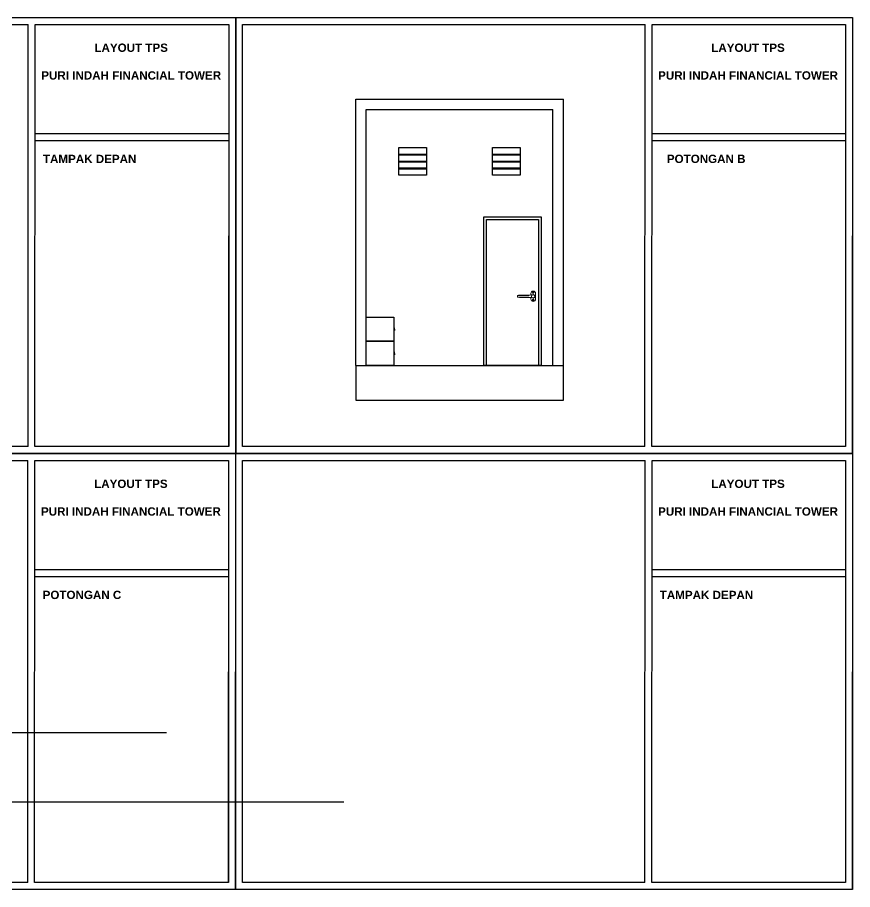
# Model space of a CAD drawing. Header units: millimetres. Extents: x -115011 to 94068, y -14280 to 53583.
# Drawn here: x 25805 to 37868, y 11151 to 23751 of the extents above; entities that cross this region are included whole.
import ezdxf

# ---------------------------------------------------------------- set-up
doc = ezdxf.new("R2010")
doc.units = ezdxf.units.MM
doc.linetypes.add('DASHED', pattern=[0.75, 0.5, -0.25])
doc.layers.add('001_Dark_1 5', color=7, linetype='Continuous', lineweight=0)
doc.layers.add('inst ME', color=7, linetype='Continuous', lineweight=13)
doc.styles.get("Standard").update_dxf_attribs({"font": 'arial.ttf'})

msp = doc.modelspace()

# ---------------------------------------------------------------- linework, layer by layer
for points in [[(20047.7, 23751), (28957.7, 23751), (28957.7, 17451), (20047.7, 17451), (20047.7, 23751)], [(25961.5, 23751), (28957.7, 23751), (28953.5, 17451), (25957.2, 17451)], [(28957.7, 23751), (37867.7, 23751), (37867.7, 17451), (28957.7, 17451), (28957.7, 23751)], [(34871.5, 23751), (37867.7, 23751), (37863.5, 17451), (34867.2, 17451)], [(25957.3, 17551), (20147.7, 17551), (20147.7, 23651), (25961.4, 23651)], [(25957.3, 17551), (25961.4, 23651)], [(26061.4, 23651), (28857.7, 23651), (28857.7, 17551), (26057.3, 17551)], [(34867.3, 17551), (29057.7, 17551), (29057.7, 23651), (34871.4, 23651)], [(34867.3, 17551), (34871.4, 23651)], [(34971.4, 23651), (37767.7, 23651), (37767.7, 17551), (34967.3, 17551)], [(30690.6, 18722.6), (30690.6, 22572.6)], [(30690.6, 22572.6), (33690.6, 22572.6)], [(33690.6, 18722.6), (33690.6, 22572.6)], [(30840.6, 18722.6), (30840.6, 22422.6)], [(30840.6, 22422.6), (33540.6, 22422.6)], [(33540.6, 18722.6), (33540.6, 22422.6)], [(26060.3, 22073.2), (28857.7, 22073.2)], [(34970.3, 22073.2), (37767.7, 22073.2)], [(26060.3, 21973.2), (28857.7, 21973.2)], [(34970.3, 21973.2), (37767.7, 21973.2)], [(31315.6, 21872.6), (31715.6, 21872.6), (31715.6, 21472.6), (31315.6, 21472.6), (31315.6, 21872.6)], [(32665.6, 21872.6), (33065.6, 21872.6), (33065.6, 21472.6), (32665.6, 21472.6), (32665.6, 21872.6)], [(31315.6, 21775.9), (31715.6, 21775.9)], [(31315.6, 21765.9), (31715.6, 21765.9)], [(31315.6, 21675.9), (31715.6, 21675.9)], [(32665.6, 21775.9), (33065.6, 21775.9)], [(32665.6, 21765.9), (33065.6, 21765.9)], [(32665.6, 21675.9), (33065.6, 21675.9)], [(31315.6, 21665.9), (31715.6, 21665.9)], [(31315.6, 21575.9), (31715.6, 21575.9)], [(31315.6, 21565.9), (31715.6, 21565.9)], [(32665.6, 21665.9), (33065.6, 21665.9)], [(32665.6, 21575.9), (33065.6, 21575.9)], [(32665.6, 21565.9), (33065.6, 21565.9)], [(32540.6, 18722.6), (32540.6, 20872.6), (33370.9, 20872.6), (33370.9, 18722.6), (32540.6, 18722.6)], [(32580.6, 18722.6), (32580.6, 20832.6), (33330.9, 20832.6), (33330.9, 18722.6)], [(31250.6, 19267.6), (31240.6, 19267.6)], [(31250.6, 19227.6), (31240.6, 19227.6)], [(31250.6, 19247.6), (31250.6, 19267.6)], [(31250.6, 19247.6), (31250.6, 19227.6)], [(31250.6, 18917.6), (31240.6, 18917.6)], [(31250.6, 18897.6), (31250.6, 18917.6)], [(31250.6, 18877.6), (31240.6, 18877.6)], [(31250.6, 18897.6), (31250.6, 18877.6)], [(30690.6, 18722.6), (30690.6, 18222.6), (33690.6, 18222.6), (33690.6, 18722.6)], [(30690.6, 18722.6), (33690.6, 18722.6)], [(20043.5, 17451), (28953.5, 17451), (28953.5, 11151), (20043.5, 11151), (20043.5, 17451)], [(25957.2, 17451), (28953.5, 17451), (28949.3, 11151), (25953, 11151)], [(28957.7, 17451), (37867.7, 17451), (37867.7, 11151), (28957.7, 11151), (28957.7, 17451)], [(34871.5, 17451), (37867.7, 17451), (37863.5, 11151), (34867.2, 11151)], [(25953.1, 11251), (20143.5, 11251), (20143.5, 17351), (25957.2, 17351)], [(25953.1, 11251), (25957.2, 17351)], [(26057.2, 17351), (28853.5, 17351), (28853.5, 11251), (26053.1, 11251)], [(34867.3, 11251), (29057.7, 11251), (29057.7, 17351), (34871.4, 17351)], [(34867.3, 11251), (34871.4, 17351)], [(34971.4, 17351), (37767.7, 17351), (37767.7, 11251), (34967.3, 11251)], [(26056.1, 15773.2), (28853.5, 15773.2)], [(34970.3, 15773.2), (37767.7, 15773.2)], [(26056.1, 15673.2), (28853.5, 15673.2)], [(34970.3, 15673.2), (37767.7, 15673.2)], [(7138.6, 13418.6), (27955.8, 13418.6)], [(9702.7, 12418.6), (30519.9, 12418.6)]]:
    msp.add_lwpolyline(points)
for points in [[(28853.6, 17551), (26057.3, 17551), (26061.4, 23651), (28857.7, 23651)], [(37763.6, 17551), (34967.3, 17551), (34971.4, 23651), (37767.7, 23651)], [(30840.6, 19422.6), (31240.6, 19422.6), (31240.6, 19072.6), (30840.6, 19072.6)], [(30840.6, 19072.6), (31240.6, 19072.6), (31240.6, 18722.6), (30840.6, 18722.6)], [(28849.3, 11251), (26053.1, 11251), (26057.2, 17351), (28853.4, 17351)], [(37763.6, 11251), (34967.3, 11251), (34971.4, 17351), (37767.7, 17351)]]:
    msp.add_lwpolyline(points, close=True)
at = {"layer": '001_Dark_1 5', "linetype": 'Continuous'}
for p, q in [((33028.3, 19733.4), (33028.3, 19711.8)), ((33147.9, 19733.4), (33030.7, 19733.4)), ((33030.7, 19711.8), (33147.9, 19711.8)), ((33157.4, 19739), (33058.3, 19739)), ((33058.3, 19706.2), (33157.4, 19706.2)), ((33220.3, 19742), (33220.3, 19762.3)), ((33220.3, 19682.9), (33220.3, 19703.2)), ((33289.1, 19762.3), (33289.1, 19682.9))]:
    msp.add_line(p, q, dxfattribs=at)
at = {"layer": '001_Dark_1 5', "linetype": 'DASHED'}
for centre, radius in [((33254.7, 19775.5), 10.6), ((33254.7, 19669.7), 10.6), ((33254.7, 19775.5), 6.35), ((33254.7, 19669.7), 6.35)]:
    msp.add_circle(centre, radius, dxfattribs=at)
at = {"layer": '001_Dark_1 5', "linetype": 'Continuous'}
for centre, radius, start, end in [((33254.7, 19762.3), 34.4, 0, 180), ((33029.4, 19733.4), 1.19, 106.68673, 180), ((33029.4, 19711.8), 1.19, 180, 253.31327), ((33059.7, 19632.7), 106.3, 90.73719, 106.71453), ((33059.7, 19812.5), 106.3, 253.28547, 269.26281), ((33139.3, 20239), 505.7, 270.97892, 280.44438), ((33139.3, 19206.1), 505.7, 79.55562, 89.02108), ((33157.4, 20406.7), 667.7, 270, 278.09083), ((33157.4, 19038.5), 667.7, 81.90917, 90), ((33254.7, 19682.9), 34.4, 180, 0), ((33254.7, 19722.6), 25.4, 238.7771, 121.2229), ((33254.7, 19722.6), 23.3, 261.90917, 98.09083)]:
    msp.add_arc(centre, radius, start, end, dxfattribs=at)
at = {"layer": '001_Dark_1 5', "linetype": 'DASHED'}
for radius, start, end in [(25.4, 121.2229, 238.7771), (23.3, 98.09083, 261.90917)]:
    msp.add_arc((33254.7, 19722.6), radius, start, end, dxfattribs=at)

# ---------------------------------------------------------------- texts
at = {"layer": 'inst ME', "color": 3, "char_height": 120, "attachment_point": 5}
for insert in [(27447.7, 23112.7), (36357.7, 23112.7), (27443.5, 16812.7), (36357.7, 16812.7)]:
    msp.add_mtext('\\A1;{\\fArial|b1|i0|c0|p34;\\C256;LAYOUT TPS\\P\\PPURI INDAH FINANCIAL TOWER}', dxfattribs=dict(at, insert=insert))
at = {"layer": 'inst ME', "color": 3, "char_height": 120, "width": 1638.473, "attachment_point": 5}
for s, insert in [('\\A1;\\pxql;{\\fArial|b1|i0|c0|p34;\\C256;TAMPAK DEPAN}', (26992, 21707.2)), ('\\A1;{\\fArial|b1|i0|c0|p34;\\C256;POTONGAN B}', (35753.4, 21707.2)), ('\\A1;\\pxql;{\\fArial|b1|i0|c0|p34;\\C256;POTONGAN C}', (26987.8, 15407.2)), ('\\A1;\\pxql;{\\fArial|b1|i0|c0|p34;\\C256;TAMPAK DEPAN}', (35902, 15407.2))]:
    msp.add_mtext(s, dxfattribs=dict(at, insert=insert))

doc.saveas('drawing.dxf')
